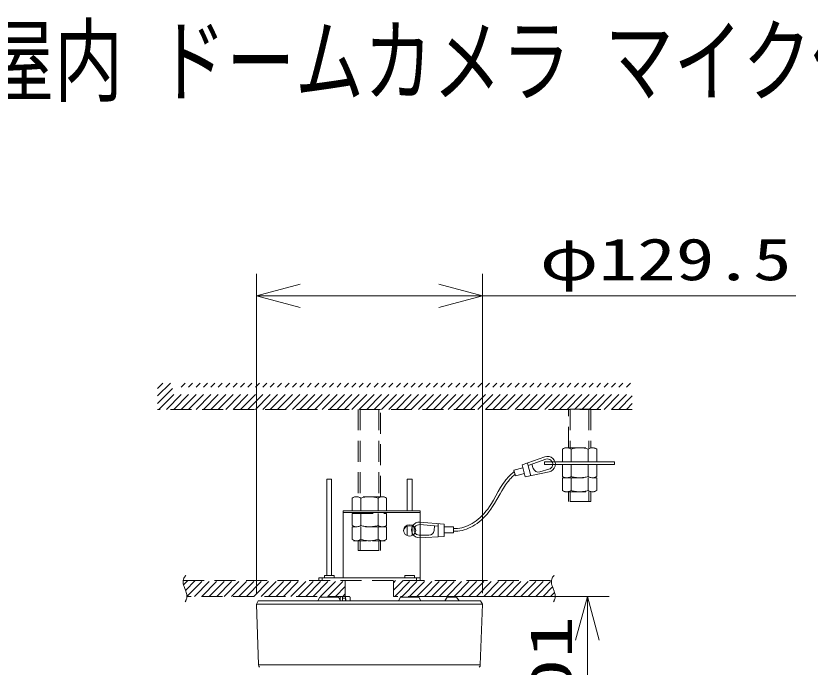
# Model space of a CAD drawing. Units: millimetres on the paper. Extents: x -62 to 65, y -59 to 59.
# Drawn here: x -19.96 to 25.46, y 22.05 to 59.31 of the extents above; entities that cross this region are included whole.
import ezdxf
from ezdxf.enums import TextEntityAlignment as Align

# ---------------------------------------------------------------- set-up
doc = ezdxf.new("R2010")
doc.units = ezdxf.units.MM
doc.linetypes.add('DASHED1', pattern=[1.8, 1.2, -0.6])
for name, color, linetype, lineweight in [('0-0_GAIKEI', 4, 'Continuous', 9), ('0-2_SUNPO', 7, 'Continuous', 9), ('0-3_0', 7, 'Continuous', 9)]:
    doc.layers.add(name, color=color, linetype=linetype, lineweight=lineweight)
doc.layers.add('0-1_MOJI1', color=7, linetype='Continuous')
doc.styles.add('ＭＳ ゴシック', font='')
doc.styles.get('ＭＳ ゴシック').set_extended_font_data('MS Gothic')

# ---------------------------------------------------------------- blocks, each defined once
blk = doc.blocks.new('_Open30')
at = {"layer": '0-3_0'}
blk.add_line((0, 0), (-1, 0), dxfattribs=at)
blk.add_lwpolyline([(-1, 0.2679), (0, 0), (-1, -0.2679)], dxfattribs=at)

msp = doc.modelspace()

# ---------------------------------------------------------------- linework, layer by layer
at = {"layer": '0-0_GAIKEI', "color": 134, "linetype": 'DASHED1'}
for p, q in [((-11.864, 37.142), (-10.705, 38.3)), ((-11.864, 37.566), (-11.129, 38.3)), ((-11.864, 37.99), (-11.554, 38.3)), ((-11.781, 36.8), (-10.281, 38.3)), ((-11.357, 36.8), (-9.857, 38.3)), ((-10.932, 36.8), (-9.432, 38.3)), ((-10.508, 36.8), (-9.008, 38.3)), ((-10.084, 36.8), (-8.584, 38.3)), ((-9.659, 36.8), (-8.159, 38.3)), ((-9.235, 36.8), (-7.735, 38.3)), ((-8.811, 36.8), (-7.311, 38.3)), ((-8.387, 36.8), (-6.887, 38.3)), ((-7.962, 36.8), (-6.462, 38.3)), ((-7.538, 36.8), (-6.038, 38.3)), ((-7.114, 36.8), (-5.614, 38.3)), ((-6.69, 36.8), (-5.19, 38.3)), ((-6.265, 36.8), (-4.765, 38.3)), ((-5.841, 36.8), (-4.341, 38.3)), ((-5.417, 36.8), (-3.917, 38.3)), ((-4.993, 36.8), (-3.493, 38.3)), ((-4.568, 36.8), (-3.068, 38.3)), ((-4.144, 36.8), (-2.644, 38.3)), ((-3.72, 36.8), (-2.22, 38.3)), ((-3.296, 36.8), (-1.796, 38.3)), ((-2.871, 36.8), (-1.371, 38.3)), ((-2.447, 36.8), (-0.947, 38.3)), ((-2.023, 36.8), (-0.523, 38.3)), ((-1.598, 36.8), (-0.098, 38.3)), ((-1.174, 36.8), (0.326, 38.3)), ((-0.75, 36.8), (0.75, 38.3)), ((-0.326, 36.8), (1.174, 38.3)), ((0.099, 36.8), (1.599, 38.3)), ((0.523, 36.8), (2.023, 38.3)), ((0.947, 36.8), (2.447, 38.3)), ((1.371, 36.8), (2.871, 38.3)), ((1.796, 36.8), (3.296, 38.3)), ((2.22, 36.8), (3.72, 38.3)), ((2.644, 36.8), (4.144, 38.3)), ((3.068, 36.8), (4.568, 38.3)), ((3.493, 36.8), (4.993, 38.3)), ((3.917, 36.8), (5.417, 38.3)), ((4.341, 36.8), (5.841, 38.3)), ((4.766, 36.8), (6.266, 38.3)), ((5.19, 36.8), (6.69, 38.3)), ((5.614, 36.8), (7.114, 38.3)), ((6.038, 36.8), (7.538, 38.3)), ((6.463, 36.8), (7.963, 38.3)), ((6.887, 36.8), (8.387, 38.3)), ((7.311, 36.8), (8.811, 38.3)), ((7.735, 36.8), (9.235, 38.3)), ((8.16, 36.8), (9.66, 38.3)), ((8.584, 36.8), (10.084, 38.3)), ((9.008, 36.8), (10.508, 38.3)), ((9.432, 36.8), (10.932, 38.3)), ((9.857, 36.8), (11.357, 38.3)), ((10.281, 36.8), (11.781, 38.3)), ((10.705, 36.8), (12.205, 38.3)), ((11.129, 36.8), (12.629, 38.3)), ((11.554, 36.8), (13.054, 38.3)), ((11.978, 36.8), (13.478, 38.3)), ((12.402, 36.8), (13.902, 38.3)), ((12.827, 36.8), (14.327, 38.3)), ((13.251, 36.8), (14.751, 38.3)), ((13.675, 36.8), (15.175, 38.3)), ((14.099, 36.8), (15.289, 37.99)), ((14.524, 36.8), (15.289, 37.566)), ((15.289, 36.8), (-11.864, 36.8)), ((-0.382, 36.8), (-0.382, 31.8)), ((-0.282, 36.8), (-0.282, 31.8)), ((0.793, 36.8), (0.793, 31.8)), ((0.893, 31.8), (0.893, 36.8)), ((11.635, 34.602), (11.635, 36.802)), ((12.91, 36.802), (11.635, 36.802)), ((11.735, 36.802), (11.735, 34.602)), ((12.81, 36.802), (12.81, 34.602)), ((12.91, 36.802), (12.91, 34.602)), ((14.948, 36.8), (15.289, 37.141)), ((11.423, 34.602), (11.291, 34.526)), ((11.291, 33.802), (11.291, 34.526)), ((11.782, 33.802), (11.782, 34.526)), ((12.764, 33.802), (12.764, 34.526)), ((13.254, 33.802), (13.254, 34.526)), ((11.291, 33.802), (13.254, 33.802)), ((11.291, 33.642), (11.291, 32.958)), ((11.782, 33.642), (11.782, 32.958)), ((12.764, 33.642), (12.764, 32.958)), ((13.254, 33.642), (13.254, 32.958)), ((11.423, 32.882), (11.291, 32.958)), ((11.291, 32.882), (11.291, 32.158)), ((11.291, 32.882), (13.254, 32.882)), ((11.782, 32.882), (11.782, 32.158)), ((12.764, 32.882), (12.764, 32.158)), ((13.123, 32.882), (13.254, 32.958)), ((13.254, 32.882), (13.254, 32.158)), ((1.105, 31.8), (1.236, 31.724)), ((11.423, 32.082), (11.291, 32.158)), ((11.635, 32.082), (11.635, 31.535)), ((11.735, 32.082), (11.735, 31.535)), ((12.81, 31.535), (12.81, 32.082)), ((-0.726, 31), (-0.726, 31.724)), ((-0.236, 31), (-0.236, 31.724)), ((0.746, 31), (0.746, 31.724)), ((1.237, 31), (1.237, 31.724)), ((1.237, 31), (-0.726, 31)), ((-0.726, 30.84), (-0.726, 30.156)), ((-0.726, 30.84), (1.237, 30.84)), ((-0.236, 30.84), (-0.236, 30.156)), ((0.746, 30.84), (0.746, 30.156)), ((1.237, 30.84), (1.237, 30.156)), ((-0.595, 30.08), (-0.726, 30.156)), ((-0.726, 30.08), (-0.726, 29.356)), ((1.237, 30.08), (-0.726, 30.08)), ((-0.236, 30.08), (-0.236, 29.356)), ((0.746, 30.08), (0.746, 29.356)), ((1.105, 30.08), (1.236, 30.156)), ((1.237, 30.08), (1.237, 29.356)), ((-0.595, 29.28), (-0.726, 29.356)), ((0.086, 29.28), (-0.651, 29.28)), ((-0.282, 29.28), (-0.282, 28.733)), ((1.161, 29.28), (0.424, 29.28)), ((0.793, 29.28), (0.793, 28.733)), ((0.893, 29.28), (0.893, 28.733)), ((1.105, 29.28), (1.236, 29.356)), ((-10.397, 27), (10.664, 27)), ((-10.374, 26.752), (-10.126, 27)), ((-10.261, 26.441), (-9.701, 27)), ((-10.177, 26.1), (-9.277, 27)), ((-9.753, 26.1), (-8.853, 27)), ((-9.329, 26.1), (-8.429, 27)), ((-8.904, 26.1), (-8.004, 27)), ((-8.48, 26.1), (-7.58, 27)), ((-8.056, 26.1), (-7.156, 27)), ((-7.632, 26.1), (-6.732, 27)), ((-7.207, 26.1), (-6.307, 27)), ((-6.783, 26.1), (-5.883, 27)), ((-6.359, 26.1), (-5.459, 27)), ((-5.934, 26.1), (-5.034, 27)), ((-5.51, 26.1), (-4.61, 27)), ((-5.086, 26.1), (-4.186, 27)), ((-4.662, 26.1), (-3.762, 27)), ((-4.237, 26.1), (-3.337, 27)), ((-3.813, 26.1), (-2.913, 27)), ((-3.389, 26.1), (-2.489, 27)), ((-2.965, 26.1), (-2.065, 27)), ((-2.54, 26.1), (-1.64, 27)), ((-2.116, 26.1), (-1.216, 27)), ((-1.245, 27), (-1.245, 27)), ((-1.124, 26.1), (-1.124, 27)), ((1.634, 27), (1.634, 26.1)), ((1.634, 26.456), (2.178, 27)), ((1.634, 26.88), (1.754, 27)), ((1.702, 26.1), (2.602, 27)), ((2.127, 26.1), (3.027, 27)), ((2.551, 26.1), (3.451, 27)), ((2.975, 26.1), (3.875, 27)), ((3.399, 26.1), (4.299, 27)), ((3.824, 26.1), (4.724, 27)), ((4.248, 26.1), (5.148, 27)), ((4.672, 26.1), (5.572, 27)), ((5.096, 26.1), (5.996, 27)), ((5.521, 26.1), (6.421, 27)), ((5.945, 26.1), (6.845, 27)), ((6.369, 26.1), (7.269, 27)), ((6.793, 26.1), (7.693, 27)), ((7.218, 26.1), (8.118, 27)), ((7.642, 26.1), (8.542, 27)), ((8.066, 26.1), (8.966, 27)), ((8.49, 26.1), (9.39, 27)), ((8.915, 26.1), (9.815, 27)), ((9.339, 26.1), (10.239, 27)), ((9.763, 26.1), (10.663, 27)), ((-1.692, 26.1), (-1.124, 26.668)), ((10.188, 26.1), (10.724, 26.637)), ((-0.941, 26.1), (-10.184, 26.1)), ((-2.574, 26.05), (-1.516, 26.05)), ((-1.107, 26.002), (-1.291, 26.002)), ((-1.268, 26.1), (-1.124, 26.244)), ((10.878, 26.1), (1.634, 26.1)), ((2.026, 26.05), (3.084, 26.05)), ((4.71, 26.059), (5.235, 26.059)), ((10.612, 26.1), (10.839, 26.328))]:
    msp.add_line(p, q, dxfattribs=at)
at = {"layer": '0-0_GAIKEI'}
for p, q in [((10.286, 34.084), (8.985, 33.617)), ((8.985, 33.617), (9.168, 32.934)), ((9.298, 33.729), (9.492, 33.002)), ((10.337, 33.943), (9.337, 33.584)), ((9.626, 33.412), (9.535, 33.655)), ((14.273, 33.802), (10.273, 33.802)), ((10.273, 33.642), (10.273, 33.802)), ((10.273, 33.642), (14.273, 33.642)), ((14.273, 33.802), (14.273, 33.642)), ((9.168, 32.934), (10.531, 33.221)), ((9.998, 33.224), (10.52, 33.372)), ((-2.183, 32.8), (-2.183, 27.3)), ((-1.906, 32.8), (-2.183, 32.8)), ((-1.906, 27.3), (-1.906, 32.8)), ((2.694, 32.8), (2.417, 32.8)), ((2.417, 32.8), (2.417, 31)), ((2.694, 31), (2.694, 32.8)), ((3.155, 31), (-1.245, 31)), ((-1.245, 31), (-1.245, 27.184)), ((3.155, 30.899), (-1.245, 30.899)), ((3.155, 31), (3.155, 27)), ((2.417, 30.115), (2.417, 29.575)), ((2.694, 29.575), (2.694, 30.115)), ((3.133, 30.202), (4.192, 30.113)), ((3.145, 30.351), (4.523, 30.236)), ((3.956, 29.873), (3.981, 30.131)), ((4.192, 30.264), (4.192, 29.511)), ((4.523, 30.236), (4.523, 29.529)), ((3.646, 29.595), (3.103, 29.603)), ((4.523, 29.529), (3.132, 29.453)), ((-2.322, 27.16), (-2.322, 27.3)), ((2.278, 27.16), (2.278, 27.3)), ((2.832, 27.3), (2.278, 27.3)), ((2.832, 27.16), (2.832, 27.3)), ((-2.645, 27.16), (-2.645, 27)), ((-2.645, 27.16), (3.155, 27.16)), ((-2.445, 27.16), (-2.445, 27)), ((2.955, 27.16), (2.955, 27)), ((-2.574, 26.05), (-2.689, 25.85)), ((-1.516, 26.05), (-1.401, 25.85)), ((-1.416, 25.877), (-1.414, 26.002)), ((-1.293, 25.85), (-1.291, 26.002)), ((-1.104, 25.85), (-1.107, 26.002)), ((-1.105, 26.1), (-1.1, 25.85)), ((-0.84, 25.85), (-0.843, 26.002)), ((2.026, 26.05), (1.911, 25.85)), ((3.084, 26.05), (3.199, 25.85)), ((4.71, 26.059), (4.558, 25.85)), ((5.235, 26.059), (5.386, 25.85)), ((-6.208, 25.65), (6.718, 25.65))]:
    msp.add_line(p, q, dxfattribs=at)
at = {"layer": '0-0_GAIKEI', "color": 7}
for p, q in [((-6.101, 25.85), (-6.208, 25.65)), ((-6.087, 22.186), (-6.208, 25.65)), ((6.611, 25.85), (-6.101, 25.85)), ((6.597, 22.186), (6.718, 25.65)), ((6.611, 25.85), (6.718, 25.65)), ((6.597, 22.186), (-6.087, 22.186))]:
    msp.add_line(p, q, dxfattribs=at)
at = {"layer": '0-0_GAIKEI', "color": 134, "linetype": 'DASHED1'}
for points in [[(11.291, 34.526), (11.35, 34.557), (11.409, 34.58), (11.452, 34.592), (11.494, 34.6), (11.537, 34.602), (11.579, 34.6), (11.622, 34.592), (11.665, 34.58), (11.723, 34.557), (11.782, 34.526)], [(11.423, 34.602), (13.123, 34.602), (13.254, 34.526)], [(11.782, 34.526), (11.9, 34.557), (11.959, 34.57), (12.017, 34.58), (12.103, 34.592), (12.188, 34.6), (12.273, 34.602), (12.358, 34.6), (12.443, 34.592), (12.529, 34.58), (12.587, 34.57), (12.646, 34.557), (12.764, 34.526)], [(12.764, 34.526), (12.823, 34.557), (12.881, 34.58), (12.924, 34.592), (12.967, 34.6), (13.009, 34.602), (13.019, 34.602), (13.067, 34.597), (13.116, 34.587), (13.165, 34.57), (13.21, 34.55), (13.254, 34.526)], [(11.291, 32.958), (11.35, 32.927), (11.409, 32.904), (11.452, 32.892), (11.494, 32.885), (11.537, 32.882), (11.579, 32.885), (11.622, 32.892), (11.665, 32.904), (11.723, 32.927), (11.782, 32.958)], [(11.782, 32.958), (11.9, 32.927), (11.959, 32.915), (12.017, 32.904), (12.103, 32.892), (12.188, 32.885), (12.273, 32.882), (12.358, 32.885), (12.443, 32.892), (12.529, 32.904), (12.587, 32.915), (12.646, 32.927), (12.764, 32.958)], [(12.764, 32.958), (12.823, 32.927), (12.881, 32.904), (12.924, 32.892), (12.967, 32.885), (13.009, 32.882), (13.019, 32.882), (13.067, 32.887), (13.116, 32.897), (13.165, 32.914), (13.21, 32.934), (13.254, 32.958)], [(-0.236, 31.724), (-0.295, 31.755), (-0.353, 31.779), (-0.396, 31.791), (-0.439, 31.798), (-0.481, 31.8), (-0.491, 31.8), (-0.54, 31.796), (-0.588, 31.785), (-0.637, 31.768), (-0.682, 31.748), (-0.726, 31.724)], [(1.105, 31.8), (-0.595, 31.8), (-0.726, 31.724)], [(0.746, 31.724), (0.628, 31.755), (0.569, 31.768), (0.511, 31.779), (0.425, 31.791), (0.34, 31.798), (0.255, 31.8), (0.17, 31.798), (0.085, 31.791), (-0.001, 31.779), (-0.059, 31.768), (-0.118, 31.755), (-0.236, 31.724)], [(1.237, 31.724), (1.178, 31.755), (1.119, 31.779), (1.076, 31.791), (1.034, 31.798), (0.991, 31.8), (0.949, 31.798), (0.906, 31.791), (0.863, 31.779), (0.805, 31.755), (0.746, 31.724)], [(11.291, 32.158), (11.35, 32.127), (11.409, 32.104), (11.452, 32.092), (11.494, 32.085), (11.537, 32.082), (11.579, 32.085), (11.622, 32.092), (11.665, 32.104), (11.723, 32.127), (11.782, 32.158)], [(11.423, 32.082), (13.123, 32.082), (13.254, 32.158)], [(12.91, 32.082), (12.91, 31.535), (11.635, 31.535)], [(11.782, 32.158), (11.9, 32.127), (11.959, 32.115), (12.017, 32.104), (12.103, 32.092), (12.188, 32.085), (12.273, 32.082), (12.358, 32.085), (12.443, 32.092), (12.529, 32.104), (12.587, 32.115), (12.646, 32.127), (12.764, 32.158)], [(12.764, 32.158), (12.823, 32.127), (12.881, 32.104), (12.924, 32.092), (12.967, 32.085), (13.009, 32.082), (13.019, 32.082), (13.067, 32.087), (13.116, 32.097), (13.165, 32.114), (13.21, 32.134), (13.254, 32.158)], [(-0.236, 30.156), (-0.295, 30.125), (-0.353, 30.102), (-0.396, 30.09), (-0.439, 30.083), (-0.481, 30.08), (-0.491, 30.08), (-0.54, 30.085), (-0.588, 30.096), (-0.637, 30.112), (-0.682, 30.132), (-0.726, 30.156)], [(0.746, 30.156), (0.628, 30.125), (0.569, 30.113), (0.511, 30.102), (0.425, 30.09), (0.34, 30.083), (0.255, 30.08), (0.17, 30.083), (0.085, 30.09), (-0.001, 30.102), (-0.059, 30.113), (-0.118, 30.125), (-0.236, 30.156)], [(1.237, 30.156), (1.178, 30.125), (1.119, 30.102), (1.076, 30.09), (1.034, 30.083), (0.991, 30.08), (0.949, 30.083), (0.906, 30.09), (0.863, 30.102), (0.805, 30.125), (0.746, 30.156)], [(-0.236, 29.356), (-0.295, 29.325), (-0.353, 29.302), (-0.396, 29.29), (-0.439, 29.283), (-0.481, 29.28), (-0.491, 29.28), (-0.54, 29.285), (-0.588, 29.296), (-0.637, 29.312), (-0.682, 29.332), (-0.726, 29.356)], [(-0.382, 29.28), (-0.382, 28.733), (0.893, 28.733)], [(0.746, 29.356), (0.628, 29.325), (0.569, 29.313), (0.511, 29.302), (0.425, 29.29), (0.34, 29.283), (0.255, 29.28), (0.17, 29.283), (0.085, 29.29), (-0.001, 29.302), (-0.059, 29.313), (-0.118, 29.325), (-0.236, 29.356)], [(1.237, 29.356), (1.178, 29.325), (1.119, 29.302), (1.076, 29.29), (1.034, 29.283), (0.991, 29.28), (0.949, 29.283), (0.906, 29.29), (0.863, 29.302), (0.805, 29.325), (0.746, 29.356)], [(-10.236, 27.314), (-10.263, 27.283), (-10.288, 27.253), (-10.31, 27.223), (-10.329, 27.193), (-10.359, 27.134), (-10.381, 27.076), (-10.395, 27.016), (-10.401, 26.956), (-10.4, 26.892), (-10.391, 26.824), (-10.374, 26.748), (-10.346, 26.66), (-10.303, 26.547), (-10.246, 26.402), (-10.222, 26.329), (-10.202, 26.255), (-10.194, 26.214), (-10.188, 26.173), (-10.185, 26.136), (-10.184, 26.1), (-10.185, 26.066), (-10.188, 26.032), (-10.194, 25.999), (-10.201, 25.967), (-10.211, 25.936), (-10.222, 25.904), (-10.236, 25.873), (-10.252, 25.841), (-10.28, 25.794)], [(10.825, 27.314), (10.798, 27.283), (10.773, 27.253), (10.752, 27.223), (10.733, 27.193), (10.702, 27.134), (10.68, 27.076), (10.666, 27.016), (10.66, 26.956), (10.661, 26.892), (10.67, 26.824), (10.688, 26.748), (10.716, 26.66), (10.759, 26.547), (10.815, 26.402), (10.839, 26.329), (10.859, 26.255), (10.868, 26.214), (10.874, 26.173), (10.877, 26.136), (10.878, 26.1), (10.876, 26.066), (10.873, 26.032), (10.868, 25.999), (10.86, 25.967), (10.851, 25.936), (10.839, 25.904), (10.826, 25.873), (10.81, 25.841), (10.781, 25.794)]]:
    msp.add_lwpolyline(points, dxfattribs=at)
at = {"layer": '0-0_GAIKEI'}
for points in [[(5.059, 29.981), (5.178, 29.981), (5.298, 29.989), (5.417, 30.004), (5.536, 30.028), (5.655, 30.059), (5.774, 30.099), (5.893, 30.147), (6.012, 30.203), (6.13, 30.268), (6.247, 30.342), (6.364, 30.424), (6.48, 30.515), (6.594, 30.615), (6.705, 30.724), (6.814, 30.841), (6.919, 30.965), (7.02, 31.097), (7.121, 31.241), (7.227, 31.406), (7.344, 31.601), (7.491, 31.859), (7.623, 32.092), (7.759, 32.323), (7.831, 32.436), (7.904, 32.548), (7.982, 32.657), (8.063, 32.764), (8.115, 32.828), (8.169, 32.891), (8.221, 32.948), (8.274, 33.005), (8.327, 33.057), (8.382, 33.108), (8.436, 33.156), (8.491, 33.203), (8.534, 33.236)], [(9.027, 33.462), (8.51, 33.323), (8.6, 32.989), (9.116, 33.128)], [(5.057, 29.83), (5.182, 29.83), (5.307, 29.838), (5.431, 29.853), (5.556, 29.877), (5.679, 29.909), (5.803, 29.948), (5.926, 29.996), (6.049, 30.052), (6.171, 30.117), (6.292, 30.19), (6.413, 30.272), (6.532, 30.363), (6.649, 30.462), (6.765, 30.569), (6.877, 30.685), (6.987, 30.809), (7.091, 30.94), (7.194, 31.08), (7.299, 31.236), (7.41, 31.416), (7.539, 31.636), (7.727, 31.969), (7.823, 32.135), (7.923, 32.299), (7.981, 32.39), (8.042, 32.48), (8.095, 32.555), (8.149, 32.628), (8.2, 32.693), (8.253, 32.757), (8.303, 32.815), (8.355, 32.871), (8.406, 32.923), (8.459, 32.974), (8.511, 33.021), (8.564, 33.067), (8.576, 33.077)], [(4.523, 30.076), (5.057, 30.076), (5.057, 29.73), (4.523, 29.73)], [(-1.768, 27.16), (-1.768, 27.3), (-2.322, 27.3)]]:
    msp.add_lwpolyline(points, dxfattribs=at)
for centre, radius, start, end in [((10.438, 33.661), 0.45, 281.8661, 109.776), ((10.438, 33.661), 0.3, 285.8134, 109.776), ((9.914, 33.521), 0.308, 200.5682, 285.8134), ((3.108, 29.903), 0.45, 85.224, 273.1339), ((3.108, 29.903), 0.3, 85.224, 269.1866), ((3.65, 29.903), 0.308, 269.1866, 354.4318), ((-1.898, 27.184), 0.653, 357.919, 0)]:
    msp.add_arc(centre, radius, start, end, dxfattribs=at)
at = {"layer": '0-0_GAIKEI', "color": 134, "linetype": 'DASHED1'}
for centre, start, end in [((-2.487, 26), 90, 150), ((-1.603, 26), 30, 90), ((2.113, 26), 90, 150), ((2.997, 26), 30, 90), ((4.791, 26), 90, 144), ((5.154, 26), 36, 90)]:
    msp.add_arc(centre, 0.1, start, end, dxfattribs=at)
at = {"layer": '0-0_GAIKEI', "color": 7}
for centre, start, end in [((-5.887, 22.193), 182, 225), ((6.397, 22.193), 315, 358)]:
    msp.add_arc(centre, 0.2, start, end, dxfattribs=at)
at = {"layer": '0-0_GAIKEI'}
for centre, major_axis, start_param, end_param in [((2.555, 29.874), (-0.35, 0), 3.141593, 6.283185), ((2.555, 29.816), (0.35, 0), 0.089334, 3.052255), ((2.555, 29.874), (-0.35, 0), 6.283185, 9.424778)]:
    msp.add_ellipse(centre, major_axis=major_axis, ratio=0.931457, start_param=start_param, end_param=end_param, dxfattribs=at)
at = {"layer": '0-0_GAIKEI', "color": 134, "linetype": 'DASHED1'}
for centre, major_axis, ratio, start_param, end_param in [((-1.393, 26), (0.002, 0.1), 0.207369, 0.0037, 1.557043), ((-1.312, 26), (-0.002, -0.1), 0.207369, 1.59195, 3.145293), ((-1.127, 26), (-0.002, 0.1), 0.207369, 4.726142, 6.279485), ((-0.941, 26), (0.0083, -0.0997), 0.977954, 1.506688, 3.060031)]:
    msp.add_ellipse(centre, major_axis=major_axis, ratio=ratio, start_param=start_param, end_param=end_param, dxfattribs=at)
at = {"layer": '0-2_SUNPO'}
for p, q in [((-6.208, 26.275), (-6.208, 44.55)), ((6.718, 26.275), (6.718, 44.55)), ((-3.708, 43.3), (4.218, 43.3)), ((6.718, 43.3), (24.634, 43.3)), ((3.622, 26.1), (13.968, 26.1)), ((12.718, 18.44), (12.718, 23.6))]:
    msp.add_line(p, q, dxfattribs=at)

# ---------------------------------------------------------------- block references
at = {"layer": '0-2_SUNPO', "xscale": 2.5, "yscale": 2.5}
for p, rotation in [((-6.208, 43.3), 180), ((12.718, 26.1), 90.00048)]:
    msp.add_blockref('_Open30', p, dxfattribs=dict(at, rotation=rotation))
msp.add_blockref('_Open30', (6.718, 43.3), dxfattribs=at)

# ---------------------------------------------------------------- texts
at = {"layer": '0-1_MOJI1', "style": 'ＭＳ ゴシック', "width": 0.75}
msp.add_text('２ＭＰ 屋内 ドームカメラ マイク付（天井直付金具付）', height=3.849, dxfattribs=at).set_placement((-35.491, 53.662), align=Align.BOTTOM_LEFT)
at = {"layer": '0-2_SUNPO', "style": 'ＭＳ ゴシック', "width": 1.35}
msp.add_text('φ129.5', height=2.405, dxfattribs=at).set_placement((9.998, 43.463), align=Align.BOTTOM_LEFT)
at = {"layer": '0-2_SUNPO', "style": 'ＭＳ ゴシック', "width": 1.5}
msp.add_text('101', height=2.405, rotation=90, dxfattribs=at).set_placement((12.555, 17.628), align=Align.BOTTOM_LEFT)

doc.saveas('drawing.dxf')
